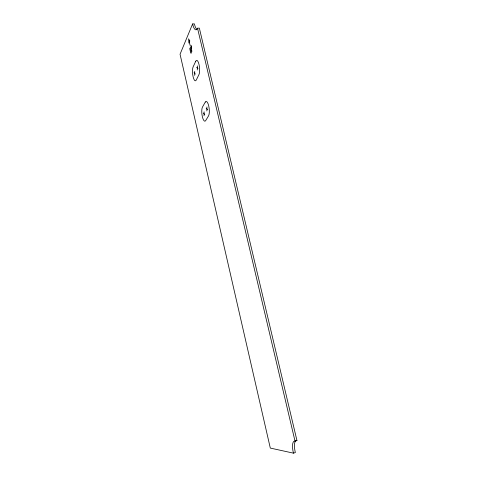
<?xml version="1.0" encoding="UTF-8"?>
<svg xmlns="http://www.w3.org/2000/svg" width="477" height="477" viewBox="0 0 477 477"><rect width="100%" height="100%" fill="white"/><g stroke="black" fill="none" stroke-linecap="round" stroke-linejoin="round"><path stroke-width="0.72" d="M194.688 75.396L194.717 71.395M197.311 70L197.353 65.915M204.049 115.75L204.108 111.845M206.869 110.974L206.94 106.985M192.589 23.957L180.05 54.247L270.304 448.076L293.427 453.15L295.335 452.59A13.648 4.371 73.5 0 1 296.95 440.551L199.344 28.101L197.532 28.215A12.003 3.422 86 0 1 192.589 23.957L194.372 23.85A11.997 3.446 86 0 0 196.804 29.3M191.289 48.624L191.45 48.249A1.461 0.411 85.1 0 0 191.462 46.269A1.461 0.411 85.1 0 0 190.86 45.691L191.897 51.444M293.427 453.15A13.66 4.335 73.5 0 1 295.019 441.106L296.95 440.551M196.685 67.299L197.985 68.622M194.067 72.737L195.337 74.066M206.225 108.213L207.584 109.758M203.417 113.031L204.746 114.575M197.532 28.215L295.019 441.106M189.327 42.018L190.114 45.381M190.222 47.151L191.199 51.349A1.306 0.364 85 0 1 191.194 53.114A1.306 0.364 85 0 1 190.657 52.583L189.685 48.398M189.774 40.974L188.886 43.049L188.576 38.786L189.774 40.974M195.761 61.217L193.161 66.756A7.477 2.129 84.5 0 0 193.102 76.719A7.477 2.129 84.5 0 0 196.25 80.07L198.909 74.728A7.62 2.2 84.7 0 0 199.028 64.478A7.62 2.2 84.7 0 0 195.761 61.217M205.295 102.078L202.504 107.003A7.471 2.212 83.6 0 0 202.367 116.746A7.471 2.212 83.6 0 0 205.665 120.627L208.521 115.917A7.608 2.284 83.8 0 0 208.723 105.9A7.608 2.284 83.8 0 0 205.295 102.078"/></g></svg>
